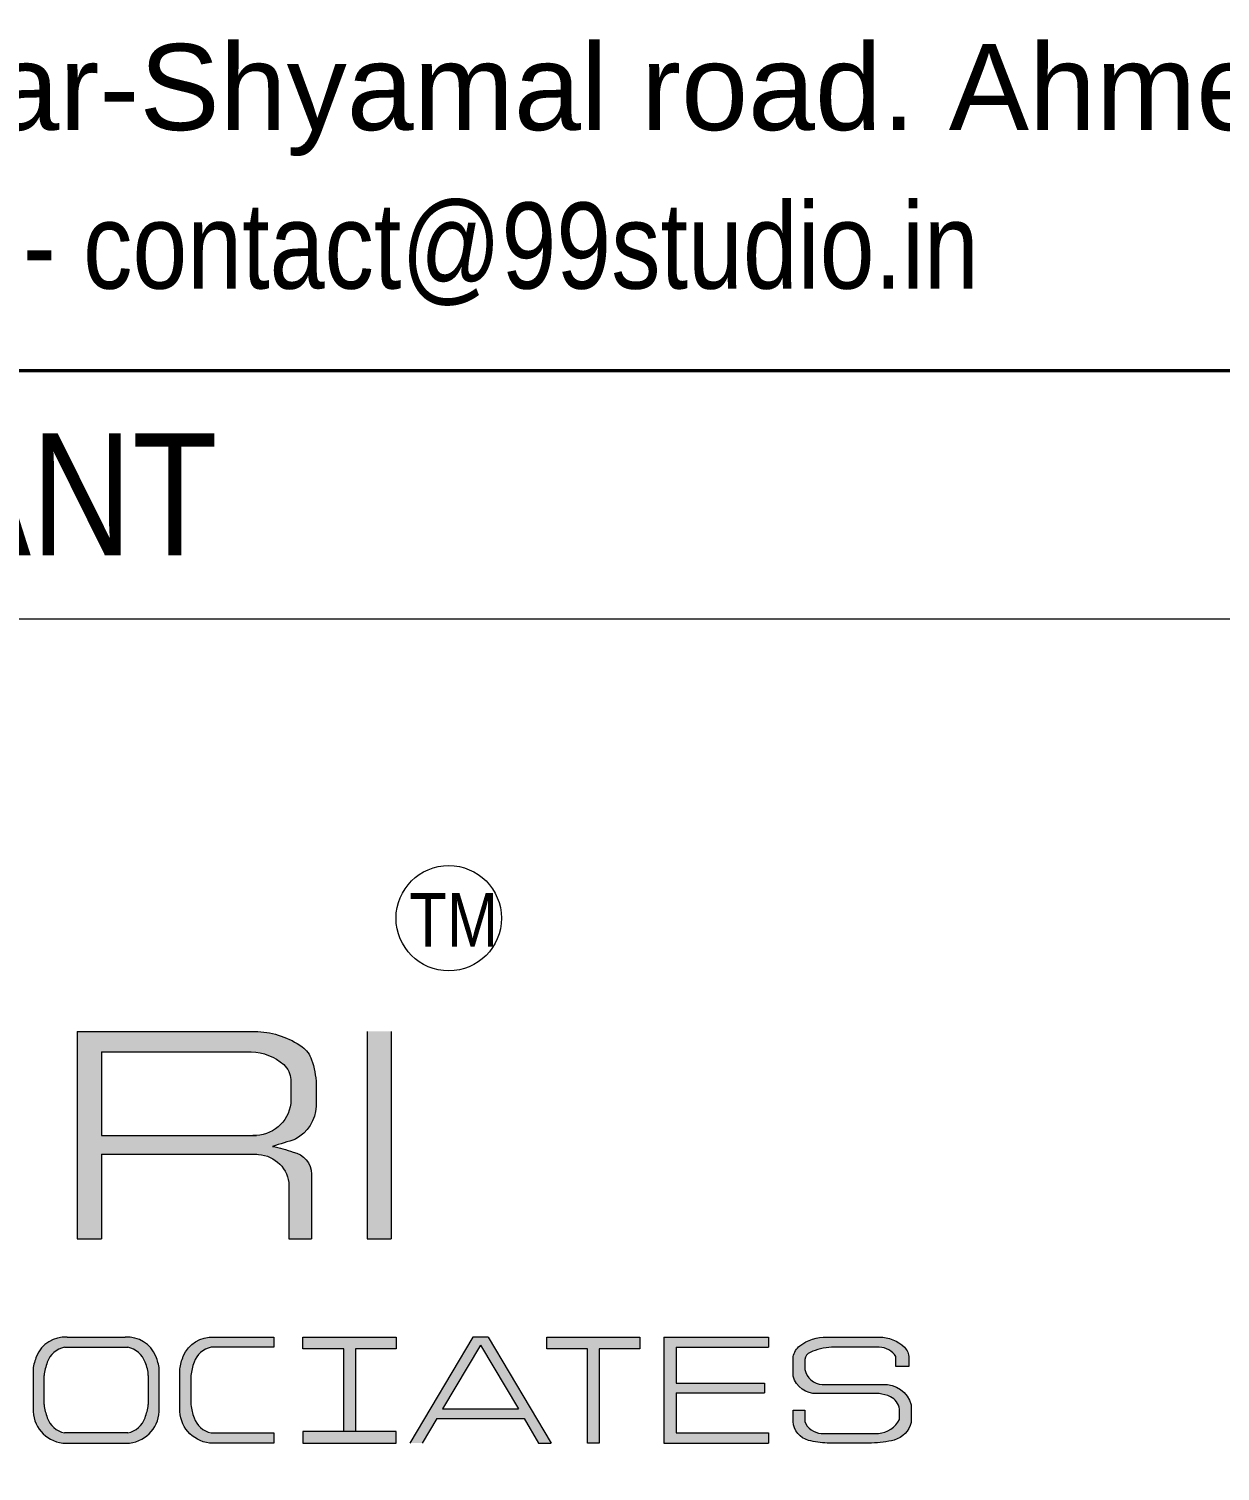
# Model space of a CAD drawing. Header units: millimetres. Extents: x 1112055 to 3390982, y -148532 to 766891.
# Drawn here: x 1968188 to 1970015, y 649486 to 651700 of the extents above; entities that cross this region are included whole.
import ezdxf

# ---------------------------------------------------------------- set-up
doc = ezdxf.new("R2010")
doc.units = ezdxf.units.MM
doc.layers.add('B TITLE BLOCK', color=250, linetype='Continuous', lineweight=0)
doc.layers.add('P_TITLE BLOCK TEXT', color=7, linetype='Continuous', lineweight=9)
doc.layers.add('FORMAT TEXT', color=7, linetype='Continuous')
doc.styles.add('SWINC', font='swissc.ttf')

msp = doc.modelspace()

# ---------------------------------------------------------------- hatches: boundary and pattern name
at = {"layer": 'P_TITLE BLOCK TEXT'}
h = msp.add_hatch(color=7, dxfattribs=at)
h.paths.add_polyline_path([(1968607.060484645, 650137.6154168585, -0.1662994059925575), (1968621.237964582, 650117.8985821544, -0.0791995366985774), (1968628.508255516, 650080.4078103579), (1968628.508255516, 650046.3224731563, -0.2597704900776225), (1968596.886557168, 649996.103934164, -0.0146451845304826), (1968561.475866588, 649984.9090297405, -0.0494066516944872), (1968593.053945552, 649975.988984249, -0.351322737650402), (1968621.464313839, 649942.3327532837), (1968621.464313839, 649842.7628274299), (1968586.593560544, 649842.7628274299), (1968586.593560544, 649929.1842236047, 0.3675094121381071), (1968537.652674724, 649972.7075136455), (1968299.180698701, 649972.7075136455), (1968299.180698701, 649842.7628274299), (1968261.883764324, 649842.7628274299), (1968261.883764324, 650161.1924195718), (1968538.955294552, 650161.1924195718, -0.1432384059828174)])
h.paths.add_polyline_path([(1968528.936982191, 650129.822967146, -0.1815059090176984), (1968578.69963026, 650110.303402113, -0.2046130928259839), (1968589.381664662, 650087.2693379547), (1968589.381664662, 650050.9043739883, -0.3961353841263715), (1968531.36080547, 650001.7776719246), (1968299.180698701, 650001.7776719246), (1968299.180698701, 650129.822967146)], flags=16)
for color, points in [(7, [(1968743.750678096, 650161.1924195718), (1968706.453743719, 650161.1924195718), (1968706.453743719, 649842.7628274299), (1968743.750678096, 649842.7628274299)]), (256, [(1968419.389505329, 649582.9210222051), (1968419.389505329, 649643.2110417113, -0.065444553260905), (1968424.675637566, 649662.7489238174, -0.3186236598127411), (1968471.725697279, 649692.1784970008), (1968563.474000769, 649692.1784970008), (1968563.474000769, 649676.549614883), (1968467.407377882, 649676.549614883, 0.2644804300768096), (1968441.090740206, 649653.6031599166, 0.0506837276388673), (1968436.226589018, 649633.3141835959), (1968436.226589018, 649588.4827069363, 0.0506837276411283), (1968441.090740206, 649568.1937306155, 0.2644804300830637), (1968467.407377882, 649545.2472756493), (1968563.474000769, 649545.2472756493), (1968563.474000769, 649529.6183935317), (1968464.985990673, 649529.6183935317, -0.3947190252426027)]), (256, [(1969125.230112208, 649692.1784970008), (1968982.131886099, 649692.1784969934), (1968982.131886099, 649674.2815800693), (1969044.732540691, 649674.2815800693), (1969044.732540691, 649529.6183935317), (1969062.629457615, 649529.6183935317), (1969062.629457615, 649674.2815800693), (1969125.230112208, 649674.2815800693)]), (256, [(1969322.278201195, 649692.1784970008), (1969161.631839624, 649692.1784970008), (1969161.631839624, 649529.6183935317), (1969322.278201195, 649529.6183935317), (1969322.278201195, 649545.2298468896), (1969180.672135066, 649545.2298468896), (1969180.672135066, 649606.6448559053), (1969316.324836382, 649606.6448559053), (1969316.324836382, 649621.2069455232), (1969180.672135066, 649621.2069455232), (1969180.672135066, 649676.7465520813), (1969322.278201195, 649676.7465520813)])]:
    msp.add_hatch(color=color, dxfattribs=at).paths.add_polyline_path(points)
h = msp.add_hatch(color=256, dxfattribs=at)
h.paths.add_polyline_path([(1968335.451733606, 649692.1784970008), (1968246.526183303, 649692.1784970008, 0.3186216901171488), (1968199.476255587, 649662.749240478, 0.0654456625201036), (1968194.189991352, 649643.2110417113), (1968194.189991352, 649582.9210222051, 0.3947190252434177), (1968239.786476698, 649529.6183935317), (1968342.191440206, 649529.6183935317, 0.394719025241403), (1968387.787925559, 649582.9210222051), (1968387.787925559, 649643.2110417113, 0.0654456625725081), (1968382.501661317, 649662.7492404855, 0.3186216900435543)])
h.paths.add_polyline_path([(1968370.950841869, 649633.3141835959, 0.1047262594535254), (1968366.086690673, 649653.6031599166), (1968366.086764596, 649653.6029486568), (1968366.086633691, 649653.6033227805, 0.2644791230732378), (1968339.770052997, 649676.549614883), (1968242.207863905, 649676.549614883, 0.2644804300744661), (1968215.891226239, 649653.6031599166, 0.0506837276411892), (1968211.027075042, 649633.3141835959), (1968211.027075042, 649588.4827069363, 0.0506837276411892), (1968215.891226239, 649568.1937306155, 0.2644804300744662), (1968242.207863905, 649545.2472756493), (1968339.770052997, 649545.2472756493, 0.2644804300768095), (1968366.086690673, 649568.1937306155, 0.0473854188635733), (1968370.950841869, 649588.4827069363)], flags=16)
h = msp.add_hatch(color=256, dxfattribs=at)
h.paths.add_polyline_path([(1968751.212729242, 649547.5153104553), (1968608.114503133, 649547.5153104553), (1968608.114503133, 649529.6183935317), (1968751.212729242, 649529.6183935317)])
h.paths.add_polyline_path([(1968670.715157726, 649547.5153104553), (1968688.612074649, 649547.5153104553), (1968688.612074649, 649674.2815800693), (1968751.212729242, 649674.2815800693), (1968751.212729242, 649692.1784970008), (1968608.114503133, 649692.1784969934), (1968608.114503133, 649674.2815800693), (1968670.715157726, 649674.2815800693)])
h = msp.add_hatch(color=7, dxfattribs=at)
h.paths.add_polyline_path([(1968892.080084519, 649692.1784970008), (1968868.768096681, 649692.1784970008), (1968772.079708117, 649529.6183935317), (1968791.07414891, 649529.6183935317), (1968813.522174086, 649567.3597743765), (1968947.326007113, 649567.3597743765), (1968969.77403229, 649529.6183935317), (1968988.768473082, 649529.6183935317)])
h.paths.add_polyline_path([(1968880.424090603, 649679.8405244537), (1968938.713185075, 649581.8403264028), (1968822.134996125, 649581.8403264028)], flags=16)
h = msp.add_hatch(color=7, dxfattribs=at)
edge = h.paths.add_edge_path()
edge.add_line((1969517.826263141, 649647.1123324038), (1969517.826263141, 649662.4218886655))
edge.add_arc((1969491.948377106, 649645.6048631817), 30.86223147353617, 33.01826321549955, 89.5582627728773)
edge.add_line((1969492.186315425, 649676.4661774216), (1969419.050748907, 649676.4661774216))
edge.add_arc((1969422.959197422, 649586.4848087486), 90.06621274627537, 92.48714741868407, 114.0429537284336)
edge.add_arc((1969391.879888679, 649656.1494768008), 13.78325654307009, 114.042953729168, 173.3691583157522)
edge.add_line((1969378.188831752, 649657.7410550071), (1969378.188831752, 649642.3844162577))
edge.add_arc((1969406.315278179, 649648.0419605674), 28.68980300011205, 191.3730973809863, 266.9893197895232)
edge.add_line((1969404.808429341, 649619.3917563332), (1969497.474871473, 649619.3917563332))
edge.add_arc((1969500.073389319, 649576.8439738532), 42.62705817750657, 15.593509061333577, 93.49488039936392, ccw=False)
edge.add_line((1969541.131474477, 649588.3025833678), (1969541.233930038, 649561.0407789566))
edge.add_arc((1969504.297140347, 649570.7027479862), 38.17957671758918, 286.83610795881646, 345.3409580230763, ccw=False)
edge.add_arc((1969477.934661396, 649685.3192449831), 155.7225873080245, 270.9573158560506, 283.9044309720234, ccw=False)
edge.add_line((1969480.536402178, 649529.6183935317), (1969412.494082707, 649529.6183935317))
edge.add_arc((1969414.879451578, 649651.2172888722), 121.6222896190749, 255.2817551210299, 268.8761901034675, ccw=False)
edge.add_arc((1969392.104196138, 649564.5156691503), 31.9792021980711, 183.4260365921687, 255.2817551212749, ccw=False)
edge.add_line((1969360.18214798, 649562.6045922935), (1969360.18214798, 649579.8439730427))
edge.add_line((1969360.18214798, 649579.8439730401), (1969378.188831748, 649579.8439730401))
edge.add_line((1969378.188831752, 649579.8439730401), (1969378.188831752, 649562.5941042041))
edge.add_arc((1969402.258599959, 649570.7007469072), 25.39825579884234, 198.6134072770916, 234.8504137457754)
edge.add_arc((1969405.935601007, 649575.9229772878), 31.78511941929585, 234.8504137462604, 265.2644397944019)
edge.add_line((1969403.311515366, 649544.2463614553), (1969490.99598576, 649544.2463614553))
edge.add_arc((1969487.8477403, 649583.7141177021), 39.59312102989492, 274.5606862054079, 333.2673842339103)
edge.add_line((1969523.208969108, 649565.9040438591), (1969523.409860665, 649581.5524866856))
edge.add_arc((1969498.817108337, 649578.075145202), 24.83737850132193, 8.048099003304934, 64.75619501767035)
edge.add_arc((1969486.559951315, 649552.078968588), 53.5782743993359, 64.75619501786915, 84.27045226396143)
edge.add_line((1969491.908825391, 649605.3895776016), (1969396.778925278, 649605.3895776016))
edge.add_arc((1969395.460018308, 649642.0521681965), 36.68630622557993, 195.9277156251213, 272.0602807551311, ccw=False)
edge.add_line((1969360.18214798, 649631.9845502985), (1969360.18214798, 649662.1864762224))
edge.add_arc((1969386.753274906, 649657.3489789213), 27.0078908105538, 127.4257817437396, 169.6818301059762, ccw=False)
edge.add_arc((1969409.923249631, 649627.0721552141), 65.13312894792423, 88.35670740958062, 127.4257817449953, ccw=False)
edge.add_line((1969411.791068095, 649692.1784970008), (1969492.48104102, 649692.1784970008))
edge.add_arc((1969492.788002625, 649638.1481204501), 54.03124851048248, 45.30042708124671, 90.32550976591921, ccw=False)
edge.add_arc((1969513.988016417, 649659.5716302483), 23.89145161440064, 1.8933564717543163, 45.30042708104628, ccw=False)
edge.add_line((1969537.866424578, 649660.36098686), (1969537.866424578, 649647.1123324027))
edge.add_line((1969537.866424578, 649647.1123324038), (1969517.826263139, 649647.1123324038))

# ---------------------------------------------------------------- linework, layer by layer
at = {"layer": 'B TITLE BLOCK', "color": 250, "lineweight": 0}
msp.add_line((1972008.155574344, 650793.912462896), (1965757.650663305, 650793.912462896), dxfattribs=at)
at = {"layer": 'B TITLE BLOCK', "color": 250, "lineweight": 0, "const_width": 5.211800865796731}
for points in [[(1972008.155574344, 653626.2757367245), (1965757.650663305, 653626.2757367245), (1965757.650663305, 651175.3065027378), (1972008.155574344, 651175.3065027378)], [(1972008.155574344, 639253.3356439089), (1965757.650663305, 639253.3356439089), (1965757.650663305, 651175.3065027378), (1972008.155574344, 651175.3065027378)]]:
    msp.add_lwpolyline(points, close=True, dxfattribs=at)
at = {"layer": 'P_TITLE BLOCK TEXT'}
for p, q in [((1968242.207863905, 649676.549614882), (1968339.770052997, 649676.549614882)), ((1968194.189991352, 649643.21104171), (1968194.189991352, 649582.921022204)), ((1968211.027075042, 649588.4827069354), (1968211.027075042, 649633.3141835947)), ((1968370.950841869, 649633.3141835947), (1968370.950841869, 649588.4827069354)), ((1968387.787925559, 649582.921022204), (1968387.787925559, 649643.21104171)), ((1968339.770052997, 649545.2472756482), (1968242.207863905, 649545.2472756482)), ((1968239.786476705, 649529.6183935304), (1968342.191440206, 649529.6183935304))]:
    msp.add_line(p, q, dxfattribs=at)
at = {"layer": 'P_TITLE BLOCK TEXT', "color": 7}
for points in [[(1968261.883764324, 650161.1924195709), (1968261.883764324, 649842.7628274288)], [(1968261.883764324, 650161.1924195709), (1968538.955294552, 650161.1924195709)], [(1968706.453743719, 650161.1924195709), (1968706.453743719, 649842.7628274288)], [(1968743.750678096, 650161.1924195709), (1968743.750678096, 649842.7628274288)], [(1968299.180698701, 650129.8229671451), (1968299.180698701, 650001.7776719234)], [(1968299.180698701, 650129.8229671451), (1968528.936982191, 650129.8229671451)], [(1968589.381664662, 650087.2693379535), (1968589.381664662, 650050.9043739871)], [(1968628.508255516, 650080.4078103495), (1968628.508255516, 650046.3224731552)], [(1968299.180698701, 650001.7776719234), (1968537.104611989, 650001.7776719234)], [(1968299.180698701, 649972.7075136446), (1968299.180698701, 649842.7628274288)], [(1968299.180698701, 649972.7075136446), (1968537.652674724, 649972.7075136446)], [(1968586.593560544, 649929.1842236037), (1968586.593560544, 649842.7628274288)], [(1968261.883764324, 649842.7628274288), (1968299.180698701, 649842.7628274288)], [(1968586.593560544, 649842.7628274288), (1968621.464313839, 649842.7628274288)], [(1968706.453743719, 649842.7628274288), (1968743.750678096, 649842.7628274288)], [(1968706.453743719, 649842.7628274288), (1968743.750678096, 649842.7628274288)], [(1968868.768096681, 649692.1784969994), (1968772.079708117, 649529.6183935304)], [(1968880.424090603, 649679.8405244527), (1968822.134996125, 649581.8403264016)], [(1968892.080084519, 649692.1784969994), (1968868.768096681, 649692.1784969994)], [(1968880.424090603, 649679.8405244527), (1968938.713185075, 649581.8403264016)], [(1968892.080084519, 649692.1784969994), (1968988.768473082, 649529.6183935304)], [(1969161.631839624, 649692.1784969994), (1969322.278201195, 649692.1784969994)], [(1969161.631839624, 649692.1784969994), (1969161.631839624, 649529.6183935304)], [(1969180.672135066, 649676.7465520801), (1969180.672135066, 649621.2069455218)], [(1969180.672135066, 649676.7465520801), (1969322.278201195, 649676.7465520801)], [(1969322.278201195, 649692.1784969994), (1969322.278201195, 649676.7465520801)], [(1969180.672135066, 649621.2069455218), (1969316.324836382, 649621.2069455218)], [(1969316.324836382, 649621.2069455218), (1969316.324836382, 649606.6448559042)], [(1969180.672135066, 649606.6448559042), (1969180.672135066, 649545.2298468887)], [(1969180.672135066, 649606.6448559042), (1969316.324836382, 649606.6448559042)], [(1968813.522174086, 649567.3597743753), (1968791.07414891, 649529.6183935304)], [(1968813.522174086, 649567.3597743753), (1968947.326007113, 649567.3597743753)], [(1968822.134996125, 649581.8403264016), (1968938.713185075, 649581.8403264016)], [(1968947.326007113, 649567.3597743753), (1968969.77403229, 649529.6183935304)], [(1969180.672135066, 649545.2298468887), (1969322.278201195, 649545.2298468887)], [(1969322.278201195, 649545.2298468887), (1969322.278201195, 649529.6183935304)], [(1968969.77403229, 649529.6183935304), (1968988.768473082, 649529.6183935304)], [(1969161.631839624, 649529.6183935304), (1969322.278201195, 649529.6183935304)]]:
    msp.add_lwpolyline(points, dxfattribs=at)
for points in [[(1968538.955294552, 650161.1924195709, -0.1432384059828174), (1968607.060484645, 650137.6154168574, -0.1662994059925575), (1968621.237964582, 650117.898582153, -0.0791995367245889), (1968628.508255516, 650080.4078103495, 1.678218886483149)], [(1968528.936982191, 650129.8229671451, -0.1815059090176984), (1968578.69963026, 650110.3034021117, -0.2046130927975971), (1968589.381664662, 650087.2693379535, 10.50997811602303)], [(1968589.381664662, 650050.9043739871, -0.3961353841393621), (1968531.36080547, 650001.7776719234, -0.3062019991474196)], [(1968628.508255516, 650046.3224731552, -0.2597704900776225), (1968596.886557168, 649996.103934163, -0.0146451845304826), (1968561.475866588, 649984.9090297391, -0.0494066516944872), (1968593.053945552, 649975.9889842479, -0.351322737721068), (1968621.464313839, 649942.3327532753), (1968621.464313839, 649842.7628274288)], [(1968535.377325854, 649972.7075136446, -0.3803317739883389), (1968586.593560544, 649929.1842236037, -39.10634366962048)], [(1968419.389505329, 649578.37764849), (1968419.389505329, 649643.21104171, -0.0654451079201827), (1968424.675703565, 649662.7490821539, -0.3186226749167162), (1968471.725697272, 649692.1784969994), (1968563.474000769, 649692.1784969994), (1968563.474000769, 649676.549614882), (1968467.407377882, 649676.549614882, 0.2644804300768096), (1968441.090740206, 649653.6031599154, 0.0506837276411283), (1968436.226589018, 649633.3141835947), (1968436.226589018, 649588.4827069354, 0.0506837276411283), (1968441.090740206, 649568.1937306144, 0.2644804300768096), (1968467.407377882, 649545.2472756482), (1968563.474000769, 649545.2472756482), (1968563.474000769, 649529.6183935304), (1968464.985990673, 649529.6183935304, -0.3947190252579334), (1968419.389505329, 649582.921022204)]]:
    msp.add_lwpolyline(points, format="xyb", dxfattribs=at)
at = {"layer": 'P_TITLE BLOCK TEXT'}
for points in [[(1968246.526183303, 649692.1784969994), (1968335.451733606, 649692.1784969994)], [(1968670.715157726, 649674.2815800682), (1968608.114503133, 649674.2815800682), (1968608.114503133, 649692.1784969994), (1968751.212729242, 649692.1784969994), (1968751.212729242, 649674.2815800682), (1968688.612074649, 649674.2815800682)], [(1969044.732540691, 649674.2815800682), (1968982.131886099, 649674.2815800682), (1968982.131886099, 649692.1784969994), (1969125.230112208, 649692.1784969994), (1969125.230112208, 649674.2815800682), (1969062.629457615, 649674.2815800682)], [(1968688.612074649, 649674.2815800682), (1968688.612074649, 649547.5153104545), (1968670.715157726, 649547.5153104545), (1968670.715157726, 649674.2815800682)], [(1969062.629457615, 649674.2815800682), (1969062.629457615, 649529.6183935304), (1969044.732540691, 649529.6183935304), (1969044.732540691, 649674.2815800682)], [(1968751.212729242, 649547.5153104545), (1968608.114503133, 649547.5153104545), (1968608.114503133, 649529.6183935304), (1968751.212729242, 649529.6183935304), (1968751.212729242, 649547.5153104545), (1968688.612074649, 649547.5153104545)]]:
    msp.add_lwpolyline(points, dxfattribs=at)
at = {"layer": 'P_TITLE BLOCK TEXT', "color": 7}
msp.add_lwpolyline([(1969517.826263141, 649647.1123324025), (1969517.826263141, 649662.4218886585, 0.2518321425504549), (1969492.186315425, 649676.4661774207), (1969419.050748908, 649676.4661774207, 0.0943332803251045), (1969386.264295014, 649668.7369018241, 0.2648005950274), (1969378.188831752, 649657.741055006), (1969378.188831752, 649642.3844162556, 0.342455608626355), (1969404.808429341, 649619.391756332), (1969497.474871475, 649619.391756332, -0.3536343318604639), (1969541.131474477, 649588.3025833666), (1969541.233930042, 649561.0407789529, -0.2609690833415413), (1969515.355283766, 649534.1596564061, -0.0565526202682377), (1969480.536402178, 649529.6183935304), (1969412.494082702, 649529.6183935304, -0.0593865794242292), (1969383.979370013, 649533.5858037535, -0.324223828793496), (1969360.18214798, 649562.6045922923), (1969360.18214798, 649579.8439730385), (1969378.188831752, 649579.8439730385), (1969378.188831752, 649562.5941042, 0.1594446921200951), (1969387.636491409, 649549.9338179254, 0.1334907776809275), (1969403.311515366, 649544.246361454), (1969490.995985754, 649544.246361454, 0.2619100095917326), (1969523.208969108, 649565.9040438579), (1969523.409860665, 649581.5524866831, 0.2526122615055632), (1969509.409528604, 649600.5405854065, 0.085353380822099), (1969491.908825391, 649605.3895776005), (1969396.778925278, 649605.3895776005, -0.3449747456290864), (1969360.18214798, 649631.9845502975), (1969360.18214798, 649662.1864762243, -0.1864948836794344), (1969370.339681758, 649678.7970586943, -0.172141735516322), (1969411.791068095, 649692.1784969994), (1969492.481041019, 649692.1784969994, -0.1990261439851543), (1969530.793010338, 649676.5537867508, -0.1916967583265429), (1969537.866424578, 649660.3609868588), (1969537.866424578, 649647.1123324025)], format="xyb", close=True, dxfattribs=at)
at = {"layer": 'P_TITLE BLOCK TEXT'}
msp.add_circle((1968831.838047702, 650335.0793249563), 80.84022598625978, dxfattribs=at)
for centre, radius, start, end in [((1968243.748084501, 649644.2948860156), 47.96413278329725, 86.67955074191632, 157.3715793831396), ((1968249.222448585, 649641.9406571381), 35.31266563346258, 101.4575682919344, 160.7151990162796), ((1968338.22983241, 649644.2948860156), 47.96413278328835, 22.62842063533027, 93.3204492580837), ((1968332.755468327, 649641.9406571381), 35.31266563326171, 19.28480098372042, 78.5424317080656), ((1968271.148644457, 649632.8732988219), 77.64987582471814, 157.3716577035326, 172.3493392721057), ((1968310.829272453, 649632.8732988219), 77.64987582513854, 7.65066072789435, 22.62834229646741), ((1968313.278452252, 649619.5276381188), 103.1766106124259, 160.7151990162796, 172.3211226335534), ((1968320.616608628, 649631.9744384678), 50.35206006743459, 1.524680442715459, 25.43899789342796), ((1968313.278452252, 649602.2692524111), 103.1766106124581, 187.6788773664466, 199.2848009837204), ((1968261.716819648, 649603.943296507), 110.3227149783689, 341.0922504506431, 351.9440712112347), ((1968245.488198895, 649580.6493353506), 51.34848253351864, 177.4643736602112, 263.6247444617186), ((1968249.222448585, 649579.8562333849), 35.31266563335622, 199.2848009837204, 258.5424316805919), ((1968332.755468327, 649579.8562333849), 35.3126656330131, 281.4575682919344, 340.7151990162796), ((1968336.489718016, 649580.6493353506), 51.34848253329056, 276.3752555382814, 2.535626339788827)]:
    msp.add_arc(centre, radius, start, end, dxfattribs=at)

# ---------------------------------------------------------------- texts
at = {"layer": 'FORMAT TEXT', "style": 'SWINC'}
msp.add_text('SERVICES CONSULTANT', height=187.5151473310817, dxfattribs=at).set_placement((1965876.030914105, 650891.8369145326))
at = {"layer": 'P_TITLE BLOCK TEXT', "style": 'SWINC'}
msp.add_text('TM', height=82.19795695394616, dxfattribs=at).set_placement((1968771.529716581, 650291.448911164))
at = {"layer": 'P_TITLE BLOCK TEXT', "lineweight": 0, "insert": (1966078.991042902, 651504.8033561873), "char_height": 132.1561804476558, "attachment_point": 7, "style": 'SWINC'}
msp.add_mtext('\\A1;{\\pql;\\fArial|b0|i0|c0|p34;Anandnagar. Prahladnagar-Shyamal road. Ahmedabad-380015. (O)}', dxfattribs=at)
at = {"layer": 'P_TITLE BLOCK TEXT', "lineweight": 0, "insert": (1966074.548437588, 651263.1776891875), "char_height": 132.1561804476558, "width": 3841.514975281538, "attachment_point": 7, "style": 'SWINC'}
msp.add_mtext('\\A1;\\pxql;Ph._079-4002-8361/62 - Email - contact@99studio.in   ', dxfattribs=at)

doc.saveas('drawing.dxf')
